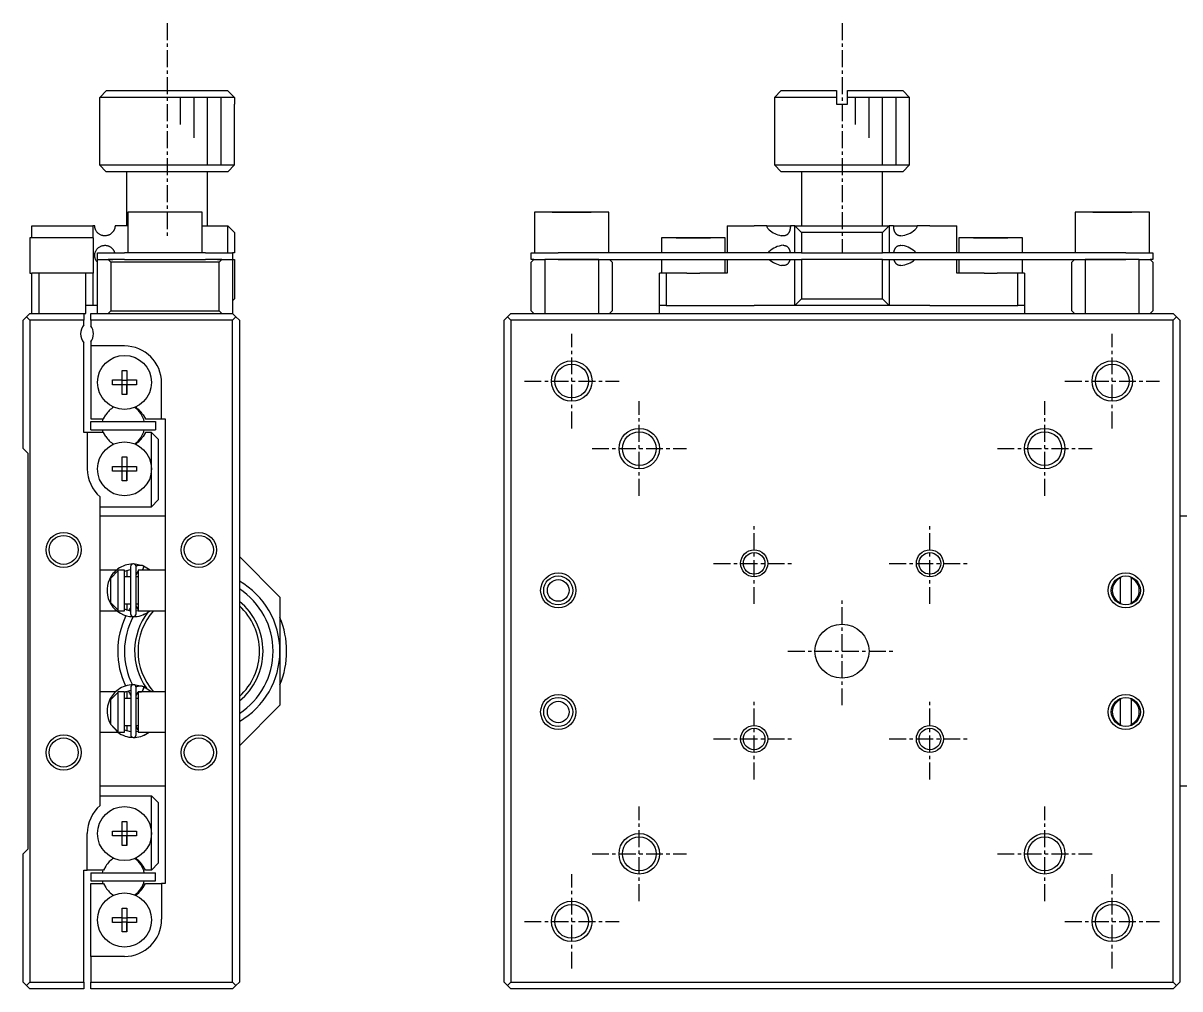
# Model space of a CAD drawing. Extents: x 10 to 366, y 10 to 236.
# Drawn here: x 62.2 to 147.8, y 116.8 to 188.2 of the extents above; entities that cross this region are included whole.
import ezdxf

# ---------------------------------------------------------------- set-up
doc = ezdxf.new("R2010")
doc.units = 0
doc.linetypes.add('CENTER', pattern=[2, 1.25, -0.25, 0.25, -0.25])
doc.layers.get('0').update_dxf_attribs({"linetype": 'CONTINUOUS'})
doc.layers.add('CENTER', color=1, linetype='CENTER')

msp = doc.modelspace()

# ---------------------------------------------------------------- linework, layer by layer
at = {"color": 7, "linetype": 'CONTINUOUS'}
for p, q in [((67.916026, 182.75), (68.417814, 183.25)), ((68.417814, 183.25), (77.382187, 183.25)), ((77.382187, 183.25), (77.883975, 182.75)), ((118.344926, 183.25), (117.844926, 182.75)), ((118.344926, 183.25), (122.444926, 183.25)), ((118.344926, 183.25), (122.444926, 183.25)), ((122.444926, 183.25), (122.444926, 182.75)), ((123.244926, 183.25), (127.344926, 183.25)), ((123.244926, 183.25), (127.344926, 183.25)), ((123.244926, 182.75), (123.244926, 183.25)), ((127.844926, 182.75), (127.344926, 183.25)), ((77.883975, 182.75), (67.916026, 182.75)), ((67.916026, 182.25), (67.916026, 182.75)), ((77.883975, 182.75), (77.883975, 182.25)), ((122.444926, 182.75), (117.844926, 182.75)), ((117.844926, 182.75), (117.844926, 177.75)), ((122.444926, 182.75), (122.444926, 182.25)), ((127.844926, 182.75), (123.244926, 182.75)), ((123.244926, 182.25), (123.244926, 182.75)), ((127.844926, 177.75), (127.844926, 182.75)), ((67.900001, 182.25), (67.916026, 182.25)), ((67.900001, 182.25), (67.900001, 177.75)), ((77.883975, 182.25), (77.900001, 182.25)), ((77.900001, 177.75), (77.900001, 182.25)), ((122.444926, 182.25), (123.244926, 182.25)), ((122.444926, 182.25), (123.244926, 182.25)), ((67.900001, 177.75), (77.900001, 177.75)), ((67.900001, 177.75), (68.400001, 177.25)), ((77.400001, 177.25), (68.400001, 177.25)), ((69.900001, 177.25), (69.900001, 173.25)), ((75.900001, 173.25), (75.900001, 177.25)), ((77.400001, 177.25), (77.900001, 177.75)), ((117.844926, 177.75), (127.844926, 177.75)), ((117.844926, 177.75), (118.344926, 177.25)), ((127.344926, 177.25), (118.344926, 177.25)), ((119.844926, 177.25), (119.844926, 173.25)), ((125.844926, 173.25), (125.844926, 177.25)), ((127.344926, 177.25), (127.844926, 177.75)), ((75.500001, 174.25), (70.000001, 174.25)), ((70.000001, 174.25), (70.000001, 171.25)), ((75.500001, 171.25), (75.500001, 174.25)), ((102.844926, 174.25), (100.094926, 174.25)), ((105.594926, 174.25), (100.094926, 174.25)), ((100.094926, 174.25), (100.094926, 171.25)), ((102.123238, 174.25), (101.40155, 174.25)), ((101.40155, 174.25), (102.123238, 174.25)), ((103.566614, 174.25), (102.123238, 174.25)), ((102.123238, 174.25), (103.566614, 174.25)), ((105.594926, 174.25), (102.844926, 174.25)), ((104.288302, 174.25), (103.566614, 174.25)), ((103.566614, 174.25), (104.288302, 174.25)), ((105.594926, 171.25), (105.594926, 174.25)), ((142.844926, 174.25), (140.094926, 174.25)), ((145.594926, 174.25), (140.094926, 174.25)), ((140.094926, 174.25), (140.094926, 171.25)), ((142.123238, 174.25), (141.40155, 174.25)), ((141.40155, 174.25), (142.123238, 174.25)), ((143.566614, 174.25), (142.123238, 174.25)), ((142.123238, 174.25), (143.566614, 174.25)), ((145.594926, 174.25), (142.844926, 174.25)), ((144.288302, 174.25), (143.566614, 174.25)), ((143.566614, 174.25), (144.288302, 174.25)), ((145.594926, 171.25), (145.594926, 174.25)), ((62.900001, 173.25), (67.4, 173.25)), ((62.900001, 172.35), (62.900001, 173.25)), ((67.4, 173.25), (67.4, 172.35)), ((67.55, 173.25), (67.4, 173.25)), ((67.550105, 173.237609), (67.55, 173.25)), ((67.550414, 173.225229), (67.550105, 173.237609)), ((67.550923, 173.212906), (67.550414, 173.225229)), ((67.551625, 173.200687), (67.550923, 173.212906)), ((67.552517, 173.188617), (67.551625, 173.200687)), ((67.55394, 173.173249), (67.552517, 173.188617)), ((67.555653, 173.158135), (67.55394, 173.173249)), ((67.557635, 173.143304), (67.555653, 173.158135)), ((67.559866, 173.128788), (67.557635, 173.143304)), ((67.562323, 173.114617), (67.559866, 173.128788)), ((67.564986, 173.100822), (67.562323, 173.114617)), ((67.571191, 173.072914), (67.564986, 173.100822)), ((67.578156, 173.046292), (67.571191, 173.072914)), ((67.585806, 173.020881), (67.578156, 173.046292)), ((67.594066, 172.996601), (67.585806, 173.020881)), ((67.602863, 172.973377), (67.594066, 172.996601)), ((67.612122, 172.95113), (67.602863, 172.973377)), ((67.631822, 172.909322), (67.612122, 172.95113)), ((67.653223, 172.870262), (67.631822, 172.909322)), ((68.974235, 172.921507), (68.961394, 172.896369)), ((68.98586, 172.946531), (68.974235, 172.921507)), ((68.996608, 172.972095), (68.98586, 172.946531)), ((69.006443, 172.998135), (68.996608, 172.972095)), ((69.015326, 173.024591), (69.006443, 172.998135)), ((69.023459, 173.052253), (69.015326, 173.024591)), ((69.030547, 173.08031), (69.023459, 173.052253)), ((69.036564, 173.108683), (69.030547, 173.08031)), ((69.041484, 173.137295), (69.036564, 173.108683)), ((69.045198, 173.165283), (69.041484, 173.137295)), ((69.047861, 173.193447), (69.045198, 173.165283)), ((69.049464, 173.221711), (69.047861, 173.193447)), ((69.05, 173.25), (69.049464, 173.221711)), ((70.000001, 173.25), (69.05, 173.25)), ((75.500001, 173.25), (77.4, 173.25)), ((77.4, 171.25), (77.4, 173.25)), ((77.9, 172.75), (77.4, 173.25)), ((114.344926, 173.25), (114.344926, 171.25)), ((114.344926, 173.25), (116.344926, 173.25)), ((117.281676, 173.25), (116.344926, 173.25)), ((117.281676, 173.25), (119.024012, 173.25)), ((117.304592, 173.143304), (117.281676, 173.25)), ((117.363299, 173.046292), (117.304592, 173.143304)), ((117.452957, 172.95113), (117.363299, 173.046292)), ((118.980191, 172.905911), (118.971885, 172.877976)), ((118.987793, 172.934627), (118.980191, 172.905911)), ((118.994679, 172.964037), (118.987793, 172.934627)), ((119.000838, 172.994054), (118.994679, 172.964037)), ((119.006256, 173.024591), (119.000838, 172.994054)), ((119.010949, 173.055699), (119.006256, 173.024591)), ((119.014928, 173.087362), (119.010949, 173.055699)), ((119.01819, 173.119465), (119.014928, 173.087362)), ((119.020732, 173.151894), (119.01819, 173.119465)), ((119.022552, 173.184536), (119.020732, 173.151894)), ((119.023646, 173.217276), (119.022552, 173.184536)), ((119.024012, 173.25), (119.023646, 173.217276)), ((119.344926, 173.25), (119.024012, 173.25)), ((119.344926, 171.25), (119.344926, 173.25)), ((119.844926, 172.75), (119.344926, 173.25)), ((119.344926, 173.25), (121.594926, 173.25)), ((121.594926, 173.25), (124.094926, 173.25)), ((124.094926, 173.25), (126.344926, 173.25)), ((126.344926, 173.25), (125.844926, 172.75)), ((126.344926, 173.25), (126.344926, 171.25)), ((126.66584, 173.25), (126.344926, 173.25)), ((126.66584, 173.25), (128.408176, 173.25)), ((126.666237, 173.215709), (126.66584, 173.25)), ((126.667427, 173.181464), (126.666237, 173.215709)), ((126.669407, 173.147397), (126.667427, 173.181464)), ((126.672176, 173.113642), (126.669407, 173.147397)), ((126.675431, 173.082899), (126.672176, 173.113642)), ((126.679378, 173.052436), (126.675431, 173.082899)), ((126.684007, 173.022342), (126.679378, 173.052436)), ((126.689311, 172.992707), (126.684007, 173.022342)), ((126.695284, 172.963621), (126.689311, 172.992707)), ((126.701917, 172.935172), (126.695284, 172.963621)), ((126.709202, 172.907451), (126.701917, 172.935172)), ((126.717133, 172.880548), (126.709202, 172.907451)), ((128.327618, 173.047867), (128.242748, 172.95619)), ((128.382354, 173.136628), (128.327618, 173.047867)), ((128.408176, 173.25), (128.382354, 173.136628)), ((129.344926, 173.25), (128.408176, 173.25)), ((129.344926, 173.25), (131.344926, 173.25)), ((131.344926, 171.25), (131.344926, 173.25)), ((62.750001, 172.35), (62.75, 169.75)), ((67.450001, 172.35), (62.750001, 172.35)), ((67.45, 169.75), (67.450001, 172.35)), ((67.6762, 172.83362), (67.653223, 172.870262)), ((67.707046, 172.790714), (67.6762, 172.83362)), ((67.740252, 172.750753), (67.707046, 172.790714)), ((67.775758, 172.713617), (67.740252, 172.750753)), ((67.813506, 172.679191), (67.775758, 172.713617)), ((67.852362, 172.648227), (67.813506, 172.679191)), ((67.893395, 172.619769), (67.852362, 172.648227)), ((67.936563, 172.593933), (67.893395, 172.619769)), ((67.981823, 172.570837), (67.936563, 172.593933)), ((68.031668, 172.549643), (67.981823, 172.570837)), ((68.083842, 172.531823), (68.031668, 172.549643)), ((68.138225, 172.517655), (68.083842, 172.531823)), ((68.179284, 172.509779), (68.138225, 172.517655)), ((68.221489, 172.504121), (68.179284, 172.509779)), ((68.264734, 172.50083), (68.221489, 172.504121)), ((68.308912, 172.500053), (68.264734, 172.50083)), ((68.353915, 172.501942), (68.308912, 172.500053)), ((68.399707, 172.506659), (68.353915, 172.501942)), ((68.446089, 172.514366), (68.399707, 172.506659)), ((68.480212, 172.521975), (68.446089, 172.514366)), ((68.514532, 172.531342), (68.480212, 172.521975)), ((68.548927, 172.542517), (68.514532, 172.531342)), ((68.583272, 172.555552), (68.548927, 172.542517)), ((68.615357, 172.569536), (68.583272, 172.555552)), ((68.647313, 172.585301), (68.615357, 172.569536)), ((68.678987, 172.602847), (68.647313, 172.585301)), ((68.710226, 172.622173), (68.678987, 172.602847)), ((68.740876, 172.643279), (68.710226, 172.622173)), ((68.770784, 172.666165), (68.740876, 172.643279)), ((68.797583, 172.688853), (68.770784, 172.666165)), ((68.823655, 172.713139), (68.797583, 172.688853)), ((68.848858, 172.73895), (68.823655, 172.713139)), ((68.873049, 172.766213), (68.848858, 172.73895)), ((68.896086, 172.794855), (68.873049, 172.766213)), ((68.917825, 172.824803), (68.896086, 172.794855)), ((68.933138, 172.847963), (68.917825, 172.824803)), ((68.947678, 172.871837), (68.933138, 172.847963)), ((68.961394, 172.896369), (68.947678, 172.871837)), ((77.9, 172.75), (77.9, 171.25)), ((111.844926, 172.35), (109.494926, 172.35)), ((114.194926, 172.35), (109.494926, 172.35)), ((109.494926, 172.35), (109.494926, 171.25)), ((111.209841, 172.35), (110.574755, 172.35)), ((110.574755, 172.35), (111.209841, 172.35)), ((112.480011, 172.35), (111.209841, 172.35)), ((111.209841, 172.35), (112.480011, 172.35)), ((114.194926, 172.35), (111.844926, 172.35)), ((113.115097, 172.35), (112.480011, 172.35)), ((112.480011, 172.35), (113.115097, 172.35)), ((114.194926, 171.25), (114.194926, 172.35)), ((118.487272, 172.5), (118.340157, 172.513205)), ((118.496054, 172.500053), (118.487272, 172.5)), ((118.532244, 172.501477), (118.496054, 172.500053)), ((118.567801, 172.504917), (118.532244, 172.501477)), ((118.602616, 172.510464), (118.567801, 172.504917)), ((118.636581, 172.51821), (118.602616, 172.510464)), ((118.669586, 172.528246), (118.636581, 172.51821)), ((118.701525, 172.540663), (118.669586, 172.528246)), ((118.732288, 172.555552), (118.701525, 172.540663)), ((118.756357, 172.569536), (118.732288, 172.555552)), ((118.779668, 172.585301), (118.756357, 172.569536)), ((118.802153, 172.602847), (118.779668, 172.585301)), ((118.823745, 172.622173), (118.802153, 172.602847)), ((118.844378, 172.643279), (118.823745, 172.622173)), ((118.863984, 172.666165), (118.844378, 172.643279)), ((118.881111, 172.688853), (118.863984, 172.666165)), ((118.897391, 172.713139), (118.881111, 172.688853)), ((118.912782, 172.73895), (118.897391, 172.713139)), ((118.927243, 172.766213), (118.912782, 172.73895)), ((118.940734, 172.794855), (118.927243, 172.766213)), ((118.953212, 172.824803), (118.940734, 172.794855)), ((118.962888, 172.850911), (118.953212, 172.824803)), ((118.971885, 172.877976), (118.962888, 172.850911)), ((119.844926, 172.75), (119.844926, 171.25)), ((125.844926, 172.75), (119.844926, 172.75)), ((125.844926, 171.25), (125.844926, 172.75)), ((126.727237, 172.850171), (126.717133, 172.880548)), ((126.73828, 172.820825), (126.727237, 172.850171)), ((126.750231, 172.792582), (126.73828, 172.820825)), ((126.763057, 172.765514), (126.750231, 172.792582)), ((126.776727, 172.739694), (126.763057, 172.765514)), ((126.791208, 172.715195), (126.776727, 172.739694)), ((126.806468, 172.692087), (126.791208, 172.715195)), ((126.822474, 172.670445), (126.806468, 172.692087)), ((126.841598, 172.647584), (126.822474, 172.670445)), ((126.861737, 172.626446), (126.841598, 172.647584)), ((126.882827, 172.607029), (126.861737, 172.626446)), ((126.904804, 172.589332), (126.882827, 172.607029)), ((126.927604, 172.57335), (126.904804, 172.589332)), ((126.951162, 172.559083), (126.927604, 172.57335)), ((126.975414, 172.546527), (126.951162, 172.559083)), ((127.01077, 172.531617), (126.975414, 172.546527)), ((127.047526, 172.519745), (127.01077, 172.531617)), ((127.085532, 172.510781), (127.047526, 172.519745)), ((127.124638, 172.504591), (127.085532, 172.510781)), ((127.164695, 172.501044), (127.124638, 172.504591)), ((127.202527, 172.5), (127.164695, 172.501044)), ((133.844926, 172.35), (131.494926, 172.35)), ((136.194926, 172.35), (131.494926, 172.35)), ((131.494926, 172.35), (131.494926, 171.25)), ((133.209841, 172.35), (132.574755, 172.35)), ((132.574755, 172.35), (133.209841, 172.35)), ((134.480011, 172.35), (133.209841, 172.35)), ((133.209841, 172.35), (134.480011, 172.35)), ((136.194926, 172.35), (133.844926, 172.35)), ((135.115097, 172.35), (134.480011, 172.35)), ((134.480011, 172.35), (135.115097, 172.35)), ((136.194926, 171.25), (136.194926, 172.35)), ((67.560726, 171.176384), (67.563739, 171.192897)), ((67.563739, 171.192897), (67.567039, 171.208956)), ((67.567039, 171.208956), (67.570597, 171.224556)), ((67.570597, 171.224556), (67.577894, 171.252702)), ((67.577894, 171.252702), (67.585937, 171.27952)), ((67.585937, 171.27952), (67.594661, 171.305102)), ((67.594661, 171.305102), (67.603999, 171.329544)), ((67.603999, 171.329544), (67.613886, 171.352937)), ((67.613886, 171.352937), (67.624256, 171.375377)), ((67.624256, 171.375377), (67.650803, 171.425782)), ((67.650803, 171.425782), (67.67997, 171.472476)), ((67.67997, 171.472476), (67.711662, 171.515704)), ((67.711662, 171.515704), (67.745782, 171.555712)), ((67.745782, 171.555712), (67.782235, 171.592745)), ((67.750001, 170.75), (67.750001, 171.25)), ((67.750001, 171.25), (69.750001, 171.25)), ((67.782235, 171.592745), (67.820924, 171.627049)), ((67.820924, 171.627049), (67.867207, 171.662534)), ((67.867207, 171.662534), (67.91646, 171.69452)), ((67.91646, 171.69452), (67.968618, 171.722819)), ((67.968618, 171.722819), (68.010688, 171.741954)), ((68.010688, 171.741954), (68.054504, 171.758687)), ((68.054504, 171.758687), (68.099989, 171.772841)), ((68.099989, 171.772841), (68.147071, 171.784243)), ((68.147071, 171.784243), (68.192421, 171.792236)), ((68.192421, 171.792236), (68.239228, 171.797515)), ((68.239228, 171.797515), (68.2873, 171.799872)), ((68.2873, 171.799872), (68.336448, 171.799101)), ((68.336448, 171.799101), (68.386481, 171.794994)), ((68.386481, 171.794994), (68.437207, 171.787343)), ((68.437207, 171.787343), (68.477221, 171.778759)), ((68.477221, 171.778759), (68.517494, 171.76777)), ((68.517494, 171.76777), (68.557839, 171.754286)), ((68.557839, 171.754286), (68.588852, 171.742142)), ((68.588852, 171.742142), (68.619779, 171.728405)), ((68.619779, 171.728405), (68.650497, 171.713059)), ((68.650497, 171.713059), (68.680887, 171.696085)), ((68.680887, 171.696085), (68.705119, 171.68117)), ((68.705119, 171.68117), (68.729051, 171.66515)), ((68.729051, 171.66515), (68.752605, 171.648035)), ((68.752605, 171.648035), (68.775703, 171.629834)), ((68.775703, 171.629834), (68.798911, 171.609985)), ((68.798911, 171.609985), (68.82154, 171.58897)), ((68.82154, 171.58897), (68.843496, 171.566825)), ((68.843496, 171.566825), (68.864685, 171.54359)), ((68.864685, 171.54359), (68.884546, 171.519895)), ((68.884546, 171.519895), (68.903583, 171.495173)), ((68.903583, 171.495173), (68.921712, 171.469487)), ((68.921712, 171.469487), (68.93885, 171.442902)), ((68.93885, 171.442902), (68.955509, 171.414419)), ((68.955509, 171.414419), (68.971011, 171.385011)), ((68.971011, 171.385011), (68.985277, 171.354777)), ((68.985277, 171.354777), (68.99823, 171.323817)), ((68.99823, 171.323817), (69.007256, 171.299576)), ((69.007256, 171.299576), (69.015469, 171.274953)), ((69.015469, 171.274953), (69.022842, 171.25)), ((75.75, 171.25), (69.750001, 171.25)), ((75.75, 171.25), (77.75, 171.25)), ((77.75, 171.25), (77.75, 170.75)), ((77.9, 171.25), (77.75, 171.25)), ((99.844926, 170.75), (99.844926, 171.25)), ((99.844926, 171.25), (101.844926, 171.25)), ((119.694926, 171.25), (101.844926, 171.25)), ((117.36061, 171.250031), (117.432241, 171.329544)), ((118.487198, 171.8), (118.522402, 171.799101)), ((118.522402, 171.799101), (118.568797, 171.794994)), ((118.568797, 171.794994), (118.613724, 171.787343)), ((118.613724, 171.787343), (118.64323, 171.780028)), ((118.64323, 171.780028), (118.672077, 171.770878)), ((118.672077, 171.770878), (118.700181, 171.759849)), ((118.700181, 171.759849), (118.727459, 171.746899)), ((118.727459, 171.746899), (118.753829, 171.731984)), ((118.753829, 171.731984), (118.779208, 171.71506)), ((118.779208, 171.71506), (118.803513, 171.696085)), ((118.803513, 171.696085), (118.822834, 171.67873)), ((118.822834, 171.67873), (118.841446, 171.65984)), ((118.841446, 171.65984), (118.859304, 171.639451)), ((118.859304, 171.639451), (118.876362, 171.617596)), ((118.876362, 171.617596), (118.892576, 171.594311)), ((118.892576, 171.594311), (118.9079, 171.569631)), ((118.9079, 171.569631), (118.92229, 171.54359)), ((118.92229, 171.54359), (118.934177, 171.519524)), ((118.934177, 171.519524), (118.94538, 171.494323)), ((118.94538, 171.494323), (118.955883, 171.468068)), ((118.955883, 171.468068), (118.965668, 171.44084)), ((118.965668, 171.44084), (118.974719, 171.41272)), ((118.974719, 171.41272), (118.983018, 171.383789)), ((118.983018, 171.383789), (118.990548, 171.354128)), ((118.990548, 171.354128), (118.997291, 171.323817)), ((118.997291, 171.323817), (119.002042, 171.299576)), ((119.002042, 171.299576), (119.00633, 171.274953)), ((119.00633, 171.274953), (119.010153, 171.25)), ((119.844926, 171.25), (119.694926, 171.25)), ((119.844926, 171.25), (125.844926, 171.25)), ((125.994926, 171.25), (125.844926, 171.25)), ((143.844926, 171.25), (125.994926, 171.25)), ((126.679699, 171.25), (126.684771, 171.282393)), ((126.684771, 171.282393), (126.690654, 171.314279)), ((126.690654, 171.314279), (126.697336, 171.345556)), ((126.697336, 171.345556), (126.704803, 171.376119)), ((126.704803, 171.376119), (126.713044, 171.405863)), ((126.713044, 171.405863), (126.722044, 171.434684)), ((126.722044, 171.434684), (126.731792, 171.462478)), ((126.731792, 171.462478), (126.742288, 171.489197)), ((126.742288, 171.489197), (126.753567, 171.514948)), ((126.753567, 171.514948), (126.765602, 171.539679)), ((126.765602, 171.539679), (126.778366, 171.563337)), ((126.778366, 171.563337), (126.791832, 171.585871)), ((126.791832, 171.585871), (126.805974, 171.607229)), ((126.805974, 171.607229), (126.820764, 171.62736)), ((126.820764, 171.62736), (126.839973, 171.650589)), ((126.839973, 171.650589), (126.860206, 171.672064)), ((126.860206, 171.672064), (126.881398, 171.691779)), ((126.881398, 171.691779), (126.903483, 171.709731)), ((126.903483, 171.709731), (126.926395, 171.725916)), ((126.926395, 171.725916), (126.950069, 171.74033)), ((126.950069, 171.74033), (126.980191, 171.755689)), ((126.980191, 171.755689), (127.011482, 171.76861)), ((127.011482, 171.76861), (127.043837, 171.779182)), ((127.043837, 171.779182), (127.077148, 171.787489)), ((127.077148, 171.787489), (127.111311, 171.79362)), ((127.111311, 171.79362), (127.146218, 171.79766)), ((127.146218, 171.79766), (127.181763, 171.799696)), ((127.181763, 171.799696), (127.202643, 171.8)), ((127.202643, 171.8), (127.334685, 171.789225)), ((143.844926, 171.25), (145.844926, 171.25)), ((145.844926, 171.25), (145.844926, 170.75)), ((67.550004, 171.052242), (67.550109, 171.0627)), ((67.550045, 171.041789), (67.550004, 171.052242)), ((67.55024, 171.031085), (67.550045, 171.041789)), ((67.550109, 171.0627), (67.550358, 171.073134)), ((67.550586, 171.020409), (67.55024, 171.031085)), ((67.550358, 171.073134), (67.55075, 171.083513)), ((67.55108, 171.009792), (67.550586, 171.020409)), ((67.55075, 171.083513), (67.551302, 171.094149)), ((67.551719, 170.999264), (67.55108, 171.009792)), ((67.551302, 171.094149), (67.551999, 171.104708)), ((67.552759, 170.985743), (67.551719, 170.999264)), ((67.551999, 171.104708), (67.552837, 171.115167)), ((67.554026, 170.972403), (67.552759, 170.985743)), ((67.552837, 171.115167), (67.55381, 171.125499)), ((67.55381, 171.125499), (67.555249, 171.138565)), ((67.555507, 170.959288), (67.554026, 170.972403)), ((67.555249, 171.138565), (67.55689, 171.151416)), ((67.557649, 170.943166), (67.555507, 170.959288)), ((67.55689, 171.151416), (67.55872, 171.16403)), ((67.56009, 170.927404), (67.557649, 170.943166)), ((67.55872, 171.16403), (67.560726, 171.176384)), ((67.562805, 170.912015), (67.56009, 170.927404)), ((67.565771, 170.897013), (67.562805, 170.912015)), ((67.568965, 170.88241), (67.565771, 170.897013)), ((67.572363, 170.868221), (67.568965, 170.88241)), ((67.58019, 170.839303), (67.572363, 170.868221)), ((67.588801, 170.811799), (67.58019, 170.839303)), ((67.598119, 170.785602), (67.588801, 170.811799)), ((67.608069, 170.760604), (67.598119, 170.785602)), ((67.618575, 170.736696), (67.608069, 170.760604)), ((67.641432, 170.691047), (67.618575, 170.736696)), ((67.666377, 170.648595), (67.641432, 170.691047)), ((67.693298, 170.609014), (67.666377, 170.648595)), ((67.722077, 170.571979), (67.693298, 170.609014)), ((67.749672, 170.540453), (67.722077, 170.571979)), ((67.75, 166.75), (67.75, 170.75)), ((67.75, 170.75), (68.55, 170.75)), ((68.75, 170.55), (68.55, 170.75)), ((68.55, 170.75), (68.878221, 170.75)), ((68.878221, 170.75), (68.55, 170.75)), ((68.75, 170.55), (68.75, 166.95)), ((76.75, 170.55), (68.75, 170.55)), ((69.750001, 170.75), (68.878221, 170.75)), ((69.750001, 170.75), (75.75, 170.75)), ((76.62178, 170.75), (75.75, 170.75)), ((76.62178, 170.75), (76.950001, 170.75)), ((76.950001, 170.75), (76.62178, 170.75)), ((76.950001, 170.75), (76.75, 170.55)), ((76.75, 166.95), (76.75, 170.55)), ((76.950001, 170.75), (77.75, 170.75)), ((77.75, 170.75), (77.75, 166.75)), ((77.75, 170.75), (77.9, 170.75)), ((77.9, 170.75), (77.9, 167.85)), ((100.044926, 170.75), (99.844926, 170.55)), ((100.044926, 170.75), (99.844926, 170.75)), ((99.844926, 166.95), (99.844926, 170.55)), ((100.044926, 170.75), (100.844926, 170.75)), ((100.844926, 170.75), (100.844926, 166.75)), ((101.844926, 170.75), (100.844926, 170.75)), ((101.844926, 170.75), (100.844926, 170.75)), ((104.844926, 170.75), (101.844926, 170.75)), ((101.844926, 170.75), (104.844926, 170.75)), ((104.844926, 166.75), (104.844926, 170.75)), ((104.844926, 170.75), (119.694926, 170.75)), ((105.844926, 170.55), (105.644926, 170.75)), ((105.844926, 170.55), (105.844926, 166.95)), ((109.494926, 170.75), (109.494926, 169.75)), ((114.194926, 169.75), (114.194926, 170.75)), ((114.344926, 170.75), (114.344926, 169.75)), ((118.708897, 170.343981), (118.681781, 170.332625)), ((118.735225, 170.357198), (118.708897, 170.343981)), ((118.760687, 170.372312), (118.735225, 170.357198)), ((118.785205, 170.389354), (118.760687, 170.372312)), ((118.808699, 170.40836), (118.785205, 170.389354)), ((118.829386, 170.427644), (118.808699, 170.40836)), ((118.849222, 170.448718), (118.829386, 170.427644)), ((118.868151, 170.471536), (118.849222, 170.448718)), ((118.886114, 170.496056), (118.868151, 170.471536)), ((118.903055, 170.522231), (118.886114, 170.496056)), ((118.918916, 170.55002), (118.903055, 170.522231)), ((118.931698, 170.575256), (118.918916, 170.55002)), ((118.943713, 170.601755), (118.931698, 170.575256)), ((118.95494, 170.629426), (118.943713, 170.601755)), ((118.965358, 170.658178), (118.95494, 170.629426)), ((118.974943, 170.687919), (118.965358, 170.658178)), ((118.983675, 170.718556), (118.974943, 170.687919)), ((118.991532, 170.75), (118.983675, 170.718556)), ((119.344926, 167.35), (119.344926, 170.75)), ((119.694926, 170.75), (119.844926, 170.75)), ((119.844926, 170.75), (119.844926, 167.85)), ((125.844926, 170.75), (119.844926, 170.75)), ((125.844926, 167.85), (125.844926, 170.75)), ((125.844926, 170.75), (125.994926, 170.75)), ((125.994926, 170.75), (140.844926, 170.75)), ((126.344926, 170.75), (126.344926, 167.35)), ((126.706387, 170.71772), (126.69832, 170.75)), ((126.715338, 170.686374), (126.706387, 170.71772)), ((126.725154, 170.656144), (126.715338, 170.686374)), ((126.735889, 170.626907), (126.725154, 170.656144)), ((126.747512, 170.598735), (126.735889, 170.626907)), ((126.759993, 170.571701), (126.747512, 170.598735)), ((126.773301, 170.545877), (126.759993, 170.571701)), ((126.787407, 170.521336), (126.773301, 170.545877)), ((126.802279, 170.498149), (126.787407, 170.521336)), ((126.817888, 170.476389), (126.802279, 170.498149)), ((126.836551, 170.453346), (126.817888, 170.476389)), ((126.856214, 170.431986), (126.836551, 170.453346)), ((126.876818, 170.412309), (126.856214, 170.431986)), ((126.898298, 170.394317), (126.876818, 170.412309)), ((126.920594, 170.37801), (126.898298, 170.394317)), ((126.943644, 170.363389), (126.920594, 170.37801)), ((126.967386, 170.350454), (126.943644, 170.363389)), ((126.997877, 170.336634), (126.967386, 170.350454)), ((127.029471, 170.325163), (126.997877, 170.336634)), ((131.344926, 169.75), (131.344926, 170.75)), ((131.494926, 170.75), (131.494926, 169.75)), ((136.194926, 169.75), (136.194926, 170.75)), ((140.044926, 170.75), (139.844926, 170.55)), ((139.844926, 166.95), (139.844926, 170.55)), ((140.844926, 170.75), (140.844926, 166.75)), ((143.844926, 170.75), (140.844926, 170.75)), ((140.844926, 170.75), (143.844926, 170.75)), ((144.844926, 170.75), (143.844926, 170.75)), ((144.844926, 170.75), (143.844926, 170.75)), ((144.844926, 166.75), (144.844926, 170.75)), ((144.844926, 170.75), (145.644926, 170.75)), ((145.844926, 170.55), (145.644926, 170.75)), ((145.844926, 170.75), (145.644926, 170.75)), ((145.844926, 170.55), (145.844926, 166.95)), ((62.75, 169.75), (62.900001, 169.75)), ((62.900001, 166.75), (62.900001, 169.75)), ((63.400001, 169.75), (62.900001, 169.75)), ((63.400001, 169.75), (63.400001, 166.75)), ((66.9, 169.75), (63.400001, 169.75)), ((66.9, 167.35), (66.9, 169.75)), ((67.4, 169.75), (66.9, 169.75)), ((67.4, 169.75), (67.45, 169.75)), ((67.4, 169.75), (67.4, 167.35)), ((109.344926, 167.35), (109.344926, 169.75)), ((109.844926, 169.75), (109.344926, 169.75)), ((109.844926, 169.75), (109.844926, 167.35)), ((111.362743, 169.75), (109.844926, 169.75)), ((111.362743, 169.75), (112.327109, 169.75)), ((114.344926, 169.75), (112.327109, 169.75)), ((118.487231, 170.3), (118.370263, 170.308584)), ((118.497122, 170.300102), (118.487231, 170.3)), ((118.53791, 170.301903), (118.497122, 170.300102)), ((118.577733, 170.306246), (118.53791, 170.301903)), ((118.616459, 170.313265), (118.577733, 170.306246)), ((118.653957, 170.323098), (118.616459, 170.313265)), ((118.681781, 170.332625), (118.653957, 170.323098)), ((127.062068, 170.315954), (127.029471, 170.325163)), ((127.095567, 170.308921), (127.062068, 170.315954)), ((127.129867, 170.303976), (127.095567, 170.308921)), ((127.164867, 170.301032), (127.129867, 170.303976)), ((127.200466, 170.300003), (127.164867, 170.301032)), ((127.202519, 170.3), (127.200466, 170.300003)), ((133.362743, 169.75), (131.344926, 169.75)), ((133.362743, 169.75), (134.327109, 169.75)), ((135.844926, 169.75), (134.327109, 169.75)), ((135.844926, 167.35), (135.844926, 169.75)), ((136.344926, 169.75), (135.844926, 169.75)), ((136.344926, 169.75), (136.344926, 167.35)), ((77.75, 167.7), (77.9, 167.85)), ((119.344926, 167.35), (119.844926, 167.85)), ((119.844926, 167.85), (125.844926, 167.85)), ((125.844926, 167.85), (126.344926, 167.35)), ((66.9, 166.75), (66.9, 167.35)), ((67.4, 167.35), (66.9, 167.35)), ((67.75, 167.35), (67.4, 167.35)), ((68.55, 166.75), (68.75, 166.95)), ((68.75, 166.95), (76.75, 166.95)), ((76.75, 166.95), (76.950001, 166.75)), ((99.844926, 166.95), (100.044926, 166.75)), ((105.644926, 166.75), (105.844926, 166.95)), ((109.844926, 167.35), (109.344926, 167.35)), ((109.344926, 166.75), (109.344926, 167.35)), ((109.844926, 167.35), (116.344926, 167.35)), ((119.344926, 167.35), (116.344926, 167.35)), ((126.344926, 167.35), (119.344926, 167.35)), ((129.344926, 167.35), (126.344926, 167.35)), ((129.344926, 167.35), (135.844926, 167.35)), ((136.344926, 167.35), (135.844926, 167.35)), ((136.344926, 167.35), (136.344926, 166.75)), ((139.844926, 166.95), (140.044926, 166.75)), ((145.644926, 166.75), (145.844926, 166.95)), ((62.5, 166.5), (62.25, 166.25)), ((62.25, 156.75), (62.25, 166.25)), ((62.5, 166.5), (62.75, 166.75)), ((62.75, 166.25), (62.5, 166.5)), ((62.75, 166.75), (66.75, 166.75)), ((62.75, 166.25), (62.75, 117.25)), ((66.75, 166.25), (62.75, 166.25)), ((66.75, 166.75), (66.75, 166.25)), ((66.75, 165.911438), (66.75, 166.25)), ((66.750001, 166.75), (66.9, 166.75)), ((67.25, 166.75), (77.75, 166.75)), ((67.25, 166.25), (67.25, 166.75)), ((77.75, 166.25), (67.25, 166.25)), ((67.25, 166.25), (67.25, 165.85)), ((77.75, 166.75), (78, 166.5)), ((78, 166.5), (77.75, 166.25)), ((77.75, 117.25), (77.75, 166.25)), ((78.25, 166.25), (78, 166.5)), ((78.25, 166.25), (78.25, 117.25)), ((98.094926, 166.5), (97.844926, 166.25)), ((97.844926, 117.25), (97.844926, 166.25)), ((98.344926, 166.75), (98.094926, 166.5)), ((98.344926, 166.25), (98.094926, 166.5)), ((98.344926, 166.75), (100.844926, 166.75)), ((147.344926, 166.25), (98.344926, 166.25)), ((98.344926, 166.25), (98.344926, 117.25)), ((100.844926, 166.75), (104.844926, 166.75)), ((100.844926, 166.75), (104.844926, 166.75)), ((104.844926, 166.75), (140.844926, 166.75)), ((140.844926, 166.75), (144.844926, 166.75)), ((140.844926, 166.75), (144.844926, 166.75)), ((144.844926, 166.75), (147.344926, 166.75)), ((147.594926, 166.5), (147.344926, 166.75)), ((147.594926, 166.5), (147.344926, 166.25)), ((147.344926, 117.25), (147.344926, 166.25)), ((147.844926, 166.25), (147.594926, 166.5)), ((147.844926, 166.25), (147.844926, 117.25)), ((66.75, 157.95), (66.75, 164.588562)), ((67.25, 164.65), (67.25, 164.35)), ((69.750001, 164.35), (67.25, 164.35)), ((67.25, 164.35), (67.25, 158.95)), ((68.863639, 161.83), (69.570001, 161.83)), ((68.863639, 161.47), (68.863639, 161.83)), ((69.570001, 162.536361), (69.930001, 162.536361)), ((69.570001, 161.83), (69.570001, 162.536361)), ((69.580373, 161.819628), (69.570001, 161.83)), ((69.580373, 161.480372), (69.580373, 161.819628)), ((69.580373, 161.819628), (69.919628, 161.819628)), ((69.919628, 161.819628), (69.930001, 161.83)), ((69.919628, 161.819628), (69.919628, 161.480372)), ((69.930001, 162.536361), (69.930001, 161.83)), ((69.930001, 162.536361), (69.930001, 161.83)), ((69.930001, 161.83), (70.636362, 161.83)), ((70.636362, 161.83), (70.636362, 161.47)), ((69.570001, 161.47), (68.863639, 161.47)), ((69.580373, 161.480372), (69.570001, 161.47)), ((69.570001, 160.763639), (69.570001, 161.47)), ((69.919628, 161.480372), (69.580373, 161.480372)), ((69.919628, 161.480372), (69.930001, 161.47)), ((69.930001, 161.47), (69.930001, 160.763639)), ((70.636362, 161.47), (69.930001, 161.47)), ((69.930001, 160.763639), (69.930001, 161.47)), ((72.500001, 158.95), (72.500001, 161.6)), ((69.930001, 160.763639), (69.570001, 160.763639)), ((68.205589, 158.95), (68.375185, 159.24375)), ((71.124816, 159.24375), (71.294412, 158.95)), ((67.25, 158.95), (68.205589, 158.95)), ((67.25, 158.75), (72.05, 158.75)), ((67.25, 158.15), (67.25, 158.75)), ((71.294412, 158.95), (72.500001, 158.95)), ((72.05, 158.75), (72.05, 158.15)), ((72.500001, 158.95), (72.750001, 158.95)), ((72.750001, 158.95), (72.750001, 156.75)), ((67, 157.95), (66.75, 157.95)), ((67, 157.95), (67, 155.25)), ((68.205589, 157.95), (67, 157.95)), ((67.25, 158.15), (72.05, 158.15)), ((68.375185, 157.65625), (68.205589, 157.95)), ((71.294412, 157.95), (71.124816, 157.65625)), ((71.750001, 157.95), (71.294412, 157.95)), ((71.750001, 155.25), (71.750001, 157.95)), ((71.750001, 157.95), (72.250001, 157.45)), ((62.25, 156.75), (62.600001, 156.4)), ((72.250001, 157.45), (72.250001, 152.95)), ((72.750001, 156.75), (72.750001, 124.55)), ((62.600001, 156.4), (62.600001, 127.1)), ((69.570001, 156.136361), (69.930001, 156.136361)), ((69.570001, 155.43), (69.570001, 156.136361)), ((69.930001, 156.136361), (69.930001, 155.43)), ((69.930001, 156.136361), (69.930001, 155.43)), ((68.863639, 155.43), (69.570001, 155.43)), ((68.863639, 155.07), (68.863639, 155.43)), ((69.570001, 155.07), (68.863639, 155.07)), ((69.580373, 155.419628), (69.570001, 155.43)), ((69.580373, 155.080372), (69.570001, 155.07)), ((69.570001, 154.363639), (69.570001, 155.07)), ((69.580373, 155.080372), (69.580373, 155.419628)), ((69.580373, 155.419628), (69.919628, 155.419628)), ((69.919628, 155.080372), (69.580373, 155.080372)), ((69.919628, 155.419628), (69.930001, 155.43)), ((69.919628, 155.419628), (69.919628, 155.080372)), ((69.919628, 155.080372), (69.930001, 155.07)), ((69.930001, 155.43), (70.636362, 155.43)), ((69.930001, 155.07), (69.930001, 154.363639)), ((70.636362, 155.07), (69.930001, 155.07)), ((69.930001, 154.363639), (69.930001, 155.07)), ((70.636362, 155.43), (70.636362, 155.07)), ((71.750001, 152.45), (71.750001, 155.25)), ((69.930001, 154.363639), (69.570001, 154.363639)), ((67.950001, 130.329062), (67.950001, 153.170938)), ((67.950001, 152.45), (71.750001, 152.45)), ((72.250001, 152.95), (71.750001, 152.45)), ((72.750001, 151.750002), (67.950001, 151.750002)), ((162.344926, 151.750002), (147.844926, 151.750002)), ((71.171029, 148.049002), (70.429486, 148.206727)), ((70.731396, 148.086251), (70.698102, 148.077113)), ((70.765096, 148.093715), (70.731396, 148.086251)), ((70.799121, 148.099485), (70.765096, 148.093715)), ((70.833386, 148.103548), (70.799121, 148.099485)), ((70.86781, 148.105894), (70.833386, 148.103548)), ((70.902306, 148.106517), (70.86781, 148.105894)), ((70.936791, 148.105416), (70.902306, 148.106517)), ((70.971181, 148.102592), (70.936791, 148.105416)), ((71.005392, 148.098053), (70.971181, 148.102592)), ((71.03934, 148.091809), (71.005392, 148.098053)), ((71.072941, 148.083875), (71.03934, 148.091809)), ((71.106113, 148.07427), (71.072941, 148.083875)), ((81.25, 145.75), (78.25, 148.75)), ((69.148376, 147.75), (67.95, 147.75)), ((68.75, 147.166515), (69.25, 147.695683)), ((69.149535, 147.75), (69.14937, 147.75)), ((69.25, 147.75), (69.25, 147.695683)), ((69.750001, 147.75), (69.25, 147.75)), ((69.25, 147.695683), (69.25, 144.804317)), ((69.74999, 147.664926), (70.202123, 147.796028)), ((69.750001, 144.75), (69.750001, 147.75)), ((70.202151, 147.25), (69.750001, 147.25)), ((69.95, 147.25), (69.95, 147.75)), ((70.202151, 148.008046), (70.202151, 144.508046)), ((70.601469, 148.039885), (70.599711, 148.039049)), ((70.633059, 148.053901), (70.601469, 148.039885)), ((70.602151, 144.508046), (70.602151, 148.008046)), ((70.602151, 147.406435), (70.749968, 147.666361)), ((70.750001, 147.25), (70.602151, 147.25)), ((70.665296, 148.066321), (70.633059, 148.053901)), ((70.698102, 148.077113), (70.665296, 148.066321)), ((70.750001, 147.75), (70.750001, 144.75)), ((72.75, 147.75), (70.750001, 147.75)), ((71.069601, 147.761824), (71.063276, 147.75)), ((71.076062, 147.774329), (71.069601, 147.761824)), ((71.177828, 148.046089), (71.073806, 147.749982)), ((71.082617, 147.787435), (71.076062, 147.774329)), ((71.089223, 147.801057), (71.082617, 147.787435)), ((71.095838, 147.815106), (71.089223, 147.801057)), ((71.102418, 147.829491), (71.095838, 147.815106)), ((71.108921, 147.844119), (71.102418, 147.829491)), ((71.138774, 148.063017), (71.106113, 148.07427)), ((71.115305, 147.858895), (71.108921, 147.844119)), ((71.121528, 147.873723), (71.115305, 147.858895)), ((71.127551, 147.888508), (71.121528, 147.873723)), ((71.133333, 147.903153), (71.127551, 147.888508)), ((71.138838, 147.917564), (71.133333, 147.903153)), ((71.169165, 148.050863), (71.138774, 148.063017)), ((71.144029, 147.931646), (71.138838, 147.917564)), ((71.148874, 147.94531), (71.144029, 147.931646)), ((71.153341, 147.958465), (71.148874, 147.94531)), ((71.1574, 147.971027), (71.153341, 147.958465)), ((71.161026, 147.982915), (71.1574, 147.971027)), ((71.164195, 147.994052), (71.161026, 147.982915)), ((71.166886, 148.004364), (71.164195, 147.994052)), ((71.169083, 148.013786), (71.166886, 148.004364)), ((71.167832, 148.051144), (71.169825, 148.050489)), ((71.6558, 147.750034), (71.168724, 148.050011)), ((71.17077, 148.022256), (71.169083, 148.013786)), ((71.169825, 148.050489), (71.171303, 148.048644)), ((71.171937, 148.029719), (71.17077, 148.022256)), ((71.171303, 148.048644), (71.172258, 148.045621)), ((71.172576, 148.036128), (71.171937, 148.029719)), ((71.172258, 148.045621), (71.172683, 148.04144)), ((71.172683, 148.04144), (71.172576, 148.036128)), ((143.444926, 147.248389), (143.444926, 147.166515)), ((144.244926, 147.166515), (144.244926, 147.248389)), ((144.244926, 147.24781), (144.244926, 145.25219)), ((68.75, 145.333485), (68.75, 147.166515)), ((143.444926, 145.333485), (143.444926, 147.166515)), ((144.244926, 147.166515), (144.244926, 145.333485)), ((81.25, 145.75), (81.25, 141.75)), ((67.95, 144.75), (69.167522, 144.75)), ((69.25, 144.804317), (68.75, 145.333485)), ((69.167984, 144.75), (69.16809, 144.75)), ((69.168618, 144.75), (69.168738, 144.75)), ((69.25, 144.804317), (69.25, 144.75)), ((69.25, 144.75), (69.750001, 144.75)), ((70.202149, 144.720366), (69.749932, 144.850898)), ((69.750001, 145.25), (70.202151, 145.25)), ((69.95, 144.774524), (69.95, 145.25)), ((70.602151, 145.25), (70.750001, 145.25)), ((70.749961, 144.849736), (70.602151, 145.109658)), ((70.75021, 144.746816), (70.602153, 144.720048)), ((70.750001, 144.75), (72.75, 144.75)), ((70.763235, 144.749892), (70.75021, 144.746816)), ((143.444926, 145.333485), (143.444926, 145.251611)), ((144.244926, 145.251611), (144.244926, 145.333485)), ((70.424128, 144.309274), (70.524916, 144.312913)), ((71.110207, 144.443134), (71.111344, 144.443503)), ((71.111344, 144.443503), (71.112366, 144.443837)), ((71.112366, 144.443837), (71.113651, 144.444259)), ((71.113651, 144.444259), (71.115322, 144.444812)), ((71.115322, 144.444812), (71.116934, 144.44535)), ((71.116934, 144.44535), (71.120148, 144.446435)), ((71.120148, 144.446435), (71.121962, 144.447056)), ((71.121962, 144.447056), (71.12553, 144.448293)), ((71.12553, 144.448293), (71.169165, 144.46523)), ((71.167832, 144.464949), (71.167525, 144.46568)), ((71.169165, 144.46523), (71.167832, 144.464949)), ((71.168923, 144.466166), (71.221853, 144.489769)), ((81.25, 141.75), (81.25, 137.75)), ((69.092815, 138.75), (67.95, 138.75)), ((68.75, 138.166515), (69.25, 138.695683)), ((69.093626, 138.75), (69.093452, 138.75)), ((69.094008, 138.75), (69.093903, 138.75)), ((69.25, 138.75), (69.25, 138.695683)), ((69.750001, 138.75), (69.25, 138.75)), ((69.25, 138.695683), (69.25, 135.804317)), ((69.749878, 138.7179), (70.212862, 138.85407)), ((69.750001, 135.75), (69.750001, 138.75)), ((69.95, 138.75), (69.823988, 138.75)), ((69.95, 138.25), (69.95, 138.75)), ((70.21289, 139.066089), (70.21289, 135.566089)), ((71.181769, 139.107045), (70.440225, 139.264769)), ((70.612208, 139.097927), (70.61045, 139.097091)), ((70.643798, 139.111944), (70.612208, 139.097927)), ((70.61289, 135.566089), (70.61289, 139.066089)), ((70.61289, 138.464478), (70.749955, 138.717785)), ((70.676035, 139.124363), (70.643798, 139.111944)), ((70.708841, 139.135155), (70.676035, 139.124363)), ((70.742135, 139.144294), (70.708841, 139.135155)), ((70.775835, 139.151757), (70.742135, 139.144294)), ((70.750001, 138.75), (70.750001, 135.75)), ((72.75, 138.75), (70.750001, 138.75)), ((70.80986, 139.157528), (70.775835, 139.151757)), ((70.844126, 139.161591), (70.80986, 139.157528)), ((70.817653, 138.75009), (70.99902, 138.750032)), ((70.878549, 139.163936), (70.844126, 139.161591)), ((70.913045, 139.16456), (70.878549, 139.163936)), ((70.94753, 139.163458), (70.913045, 139.16456)), ((70.98192, 139.160635), (70.94753, 139.163458)), ((71.016131, 139.156096), (70.98192, 139.160635)), ((71.050079, 139.149852), (71.016131, 139.156096)), ((71.040871, 138.755027), (71.036694, 138.75)), ((71.045419, 138.761098), (71.040871, 138.755027)), ((71.050309, 138.768175), (71.045419, 138.761098)), ((71.188567, 139.104132), (71.04872, 138.74998)), ((71.08368, 139.141918), (71.050079, 139.149852)), ((71.055512, 138.776214), (71.050309, 138.768175)), ((71.060996, 138.785166), (71.055512, 138.776214)), ((71.066727, 138.794976), (71.060996, 138.785166)), ((71.07267, 138.805585), (71.066727, 138.794976)), ((71.078789, 138.816926), (71.07267, 138.805585)), ((71.085045, 138.828931), (71.078789, 138.816926)), ((71.116853, 139.132313), (71.08368, 139.141918)), ((71.091401, 138.841525), (71.085045, 138.828931)), ((71.097818, 138.854632), (71.091401, 138.841525)), ((71.104256, 138.868171), (71.097818, 138.854632)), ((71.110675, 138.882058), (71.104256, 138.868171)), ((71.117037, 138.896209), (71.110675, 138.882058)), ((71.149513, 139.121059), (71.116853, 139.132313)), ((71.123302, 138.910537), (71.117037, 138.896209)), ((71.129431, 138.924954), (71.123302, 138.910537)), ((71.135388, 138.939371), (71.129431, 138.924954)), ((71.141136, 138.9537), (71.135388, 138.939371)), ((71.146638, 138.967853), (71.141136, 138.9537)), ((71.151863, 138.981743), (71.146638, 138.967853)), ((71.179904, 139.108905), (71.149513, 139.121059)), ((71.156777, 138.995285), (71.151863, 138.981743)), ((71.16135, 139.008395), (71.156777, 138.995285)), ((71.165554, 139.020994), (71.16135, 139.008395)), ((71.169364, 139.033004), (71.165554, 139.020994)), ((71.172756, 139.044351), (71.169364, 139.033004)), ((71.17571, 139.054966), (71.172756, 139.044351)), ((71.178206, 139.064783), (71.17571, 139.054966)), ((71.18023, 139.073743), (71.178206, 139.064783)), ((71.178571, 139.109187), (71.180517, 139.108565)), ((71.732592, 138.750051), (71.179464, 139.108054)), ((71.18177, 139.08179), (71.18023, 139.073743)), ((71.180517, 139.108565), (71.181976, 139.106816)), ((71.182816, 139.088874), (71.18177, 139.08179)), ((71.181976, 139.106816), (71.18294, 139.103952)), ((71.183361, 139.094953), (71.182816, 139.088874)), ((71.18294, 139.103952), (71.183402, 139.09999)), ((71.183402, 139.09999), (71.183361, 139.094953)), ((68.75, 136.333485), (68.75, 138.166515)), ((70.21289, 138.25), (69.750001, 138.25)), ((70.750001, 138.25), (70.61289, 138.25)), ((143.444926, 138.248389), (143.444926, 138.166515)), ((143.444926, 136.333485), (143.444926, 138.166515)), ((144.244926, 138.166515), (144.244926, 138.248389)), ((144.244926, 138.24781), (144.244926, 136.25219)), ((144.244926, 138.166515), (144.244926, 136.333485)), ((78.25, 134.75), (81.25, 137.75)), ((68.733889, 136.326556), (69.254005, 135.749493)), ((69.25, 135.804317), (68.75, 136.333485)), ((69.750001, 136.25), (70.21289, 136.25)), ((69.95, 135.836004), (69.95, 136.25)), ((70.61289, 136.25), (70.750001, 136.25)), ((70.749974, 135.914381), (70.61289, 136.1677)), ((143.444926, 136.333485), (143.444926, 136.251611)), ((144.244926, 136.251611), (144.244926, 136.333485)), ((67.95, 135.75), (69.25, 135.75)), ((69.25, 135.804317), (69.25, 135.75)), ((69.25, 135.75), (69.750001, 135.75)), ((70.212888, 135.778408), (69.749948, 135.913966)), ((70.434867, 135.367316), (70.535656, 135.370955)), ((70.75008, 135.802382), (70.612893, 135.77809)), ((70.750001, 135.75), (72.75, 135.75)), ((71.120946, 135.501177), (71.122083, 135.501546)), ((71.122083, 135.501546), (71.123105, 135.501879)), ((71.123105, 135.501879), (71.124391, 135.502301)), ((71.124391, 135.502301), (71.126061, 135.502854)), ((71.126061, 135.502854), (71.127673, 135.503392)), ((71.127673, 135.503392), (71.130887, 135.504478)), ((71.130887, 135.504478), (71.132701, 135.505098)), ((71.132701, 135.505098), (71.136269, 135.506335)), ((71.136269, 135.506335), (71.179904, 135.523273)), ((71.178571, 135.522991), (71.178264, 135.523723)), ((71.179904, 135.523273), (71.178571, 135.522991)), ((71.179662, 135.524209), (71.232592, 135.547811)), ((72.750001, 131.75), (67.950001, 131.75)), ((67.950001, 131.05), (71.750001, 131.05)), ((71.750001, 128.25), (71.750001, 131.05)), ((71.750001, 131.05), (72.250001, 130.55)), ((162.344926, 131.75), (147.844926, 131.75)), ((72.250001, 130.55), (72.250001, 126.05)), ((68.863639, 128.43), (69.570001, 128.43)), ((68.863639, 128.07), (68.863639, 128.43)), ((69.570001, 129.136361), (69.930001, 129.136361)), ((69.570001, 128.43), (69.570001, 129.136361)), ((69.580373, 128.419628), (69.570001, 128.43)), ((69.580373, 128.080372), (69.580373, 128.419628)), ((69.580373, 128.419628), (69.919628, 128.419628)), ((69.919628, 128.419628), (69.930001, 128.43)), ((69.919628, 128.419628), (69.919628, 128.080372)), ((69.930001, 129.136361), (69.930001, 128.43)), ((69.930001, 129.136361), (69.930001, 128.43)), ((69.930001, 128.43), (70.636362, 128.43)), ((70.636362, 128.43), (70.636362, 128.07)), ((67, 125.55), (67, 128.25)), ((69.570001, 128.07), (68.863639, 128.07)), ((69.580373, 128.080372), (69.570001, 128.07)), ((69.570001, 127.363639), (69.570001, 128.07)), ((69.919628, 128.080372), (69.580373, 128.080372)), ((69.919628, 128.080372), (69.930001, 128.07)), ((69.930001, 128.07), (69.930001, 127.363639)), ((70.636362, 128.07), (69.930001, 128.07)), ((69.930001, 127.363639), (69.930001, 128.07)), ((71.750001, 125.55), (71.750001, 128.25)), ((62.600001, 127.1), (62.25, 126.75)), ((62.25, 117.25), (62.25, 126.75)), ((69.930001, 127.363639), (69.570001, 127.363639)), ((68.375185, 125.84375), (68.205589, 125.55)), ((71.294412, 125.55), (71.124816, 125.84375)), ((72.250001, 126.05), (71.750001, 125.55)), ((66.75, 125.55), (67, 125.55)), ((66.75, 117.25), (66.75, 125.55)), ((68.205589, 125.55), (67, 125.55)), ((67.25, 125.35), (72.05, 125.35)), ((67.25, 125.35), (67.25, 124.75)), ((71.750001, 125.55), (71.294412, 125.55)), ((72.05, 124.75), (72.05, 125.35)), ((67.25, 124.75), (72.05, 124.75)), ((67.25, 124.55), (68.205589, 124.55)), ((67.25, 119.15), (67.25, 124.55)), ((68.205589, 124.55), (68.375185, 124.25625)), ((71.124816, 124.25625), (71.294412, 124.55)), ((71.294412, 124.55), (72.500001, 124.55)), ((72.750001, 124.55), (72.500001, 124.55)), ((72.500001, 124.55), (72.500001, 121.9)), ((69.570001, 122.736361), (69.930001, 122.736361)), ((69.570001, 122.03), (69.570001, 122.736361)), ((69.930001, 122.736361), (69.930001, 122.03)), ((69.930001, 122.736361), (69.930001, 122.03)), ((68.863639, 122.03), (69.570001, 122.03)), ((68.863639, 121.67), (68.863639, 122.03)), ((69.570001, 121.67), (68.863639, 121.67)), ((69.580373, 122.019628), (69.570001, 122.03)), ((69.580373, 121.680372), (69.570001, 121.67)), ((69.570001, 120.963639), (69.570001, 121.67)), ((69.580373, 121.680372), (69.580373, 122.019628)), ((69.580373, 122.019628), (69.919628, 122.019628)), ((69.919628, 121.680372), (69.580373, 121.680372)), ((69.919628, 122.019628), (69.930001, 122.03)), ((69.919628, 122.019628), (69.919628, 121.680372)), ((69.919628, 121.680372), (69.930001, 121.67)), ((69.930001, 122.03), (70.636362, 122.03)), ((69.930001, 121.67), (69.930001, 120.963639)), ((70.636362, 121.67), (69.930001, 121.67)), ((69.930001, 120.963639), (69.930001, 121.67)), ((70.636362, 122.03), (70.636362, 121.67)), ((69.930001, 120.963639), (69.570001, 120.963639)), ((67.25, 119.15), (67.25, 117.25)), ((69.750001, 119.15), (67.25, 119.15)), ((62.25, 117.25), (62.5, 117)), ((62.5, 117), (62.75, 117.25)), ((62.75, 116.75), (62.5, 117)), ((62.75, 117.25), (66.75, 117.25)), ((66.75, 116.75), (62.75, 116.75)), ((66.75, 117.25), (66.75, 116.75)), ((67.25, 117.25), (77.75, 117.25)), ((67.25, 116.75), (67.25, 117.25)), ((77.75, 116.75), (67.25, 116.75)), ((77.75, 117.25), (78, 117)), ((78, 117), (77.75, 116.75)), ((78.25, 117.25), (78, 117)), ((97.844926, 117.25), (98.094926, 117)), ((98.344926, 117.25), (98.094926, 117)), ((98.094926, 117), (98.344926, 116.75)), ((98.344926, 117.25), (147.344926, 117.25)), ((147.344926, 116.75), (98.344926, 116.75)), ((147.594926, 117), (147.344926, 117.25)), ((147.344926, 116.75), (147.594926, 117)), ((147.594926, 117), (147.844926, 117.25))]:
    msp.add_line(p, q, dxfattribs=at)
at = {"color": 3, "linetype": 'CONTINUOUS'}
for p, q in [((73.900001, 180.75), (73.900001, 182.75)), ((74.900001, 179.75), (74.900001, 182.75)), ((75.900001, 177.75), (75.900001, 182.75)), ((76.900001, 177.75), (76.900001, 182.75)), ((123.844926, 180.75), (123.844926, 182.75)), ((124.844926, 179.75), (124.844926, 182.75)), ((125.844926, 177.75), (125.844926, 182.75)), ((126.844926, 177.75), (126.844926, 182.75))]:
    msp.add_line(p, q, dxfattribs=at)
at = {"color": 7, "linetype": 'CONTINUOUS'}
for centre, radius in [((69.750001, 161.65), 2), ((102.844926, 161.75), 1.25), ((142.844926, 161.75), 1.25), ((107.844926, 156.75), 1.25), ((137.844926, 156.75), 1.25), ((69.750001, 155.25), 2), ((65.25, 149.25), 1.075), ((75.25, 149.25), 1.075), ((116.344926, 148.25), 0.8), ((129.344926, 148.25), 0.8), ((101.844926, 146.25), 1.075), ((143.844926, 146.25), 1.075), ((101.844926, 146.25), 0.8), ((122.844926, 141.75), 2), ((101.844926, 137.25), 1.075), ((101.844926, 137.25), 0.8), ((143.844926, 137.25), 1.075), ((65.25, 134.25), 1.075), ((75.25, 134.25), 1.075), ((116.344926, 135.25), 0.8), ((129.344926, 135.25), 0.8), ((69.750001, 128.25), 2), ((107.844926, 126.75), 1.25), ((137.844926, 126.75), 1.25), ((69.750001, 121.85), 2), ((102.844926, 121.75), 1.25), ((142.844926, 121.75), 1.25)]:
    msp.add_circle(centre, radius, dxfattribs=at)
at = {"color": 3, "linetype": 'CONTINUOUS'}
for centre, radius in [((102.844926, 161.75), 1.5), ((142.844926, 161.75), 1.5), ((107.844926, 156.75), 1.5), ((137.844926, 156.75), 1.5), ((65.25, 149.25), 1.3), ((75.25, 149.25), 1.3), ((116.344926, 148.25), 1), ((129.344926, 148.25), 1), ((101.844926, 146.25), 1.3), ((143.844926, 146.25), 1.3), ((101.844926, 137.25), 1.3), ((143.844926, 137.25), 1.3), ((116.344926, 135.25), 1), ((129.344926, 135.25), 1), ((65.25, 134.25), 1.3), ((75.25, 134.25), 1.3), ((107.844926, 126.75), 1.5), ((137.844926, 126.75), 1.5), ((102.844926, 121.75), 1.5), ((142.844926, 121.75), 1.5)]:
    msp.add_circle(centre, radius, dxfattribs=at)
at = {"color": 7, "linetype": 'CONTINUOUS'}
for centre, radius, start, end in [((118.744558, 174.450148), 1.978709, 229.25077852, 258.20700869), ((127.011314, 174.350082), 1.859937, 275.90079989, 311.4590073), ((118.677206, 169.95587), 1.853893, 95.88266192, 132.18611397), ((126.977606, 169.943711), 1.879742, 44.02564064, 79.04943393), ((118.747711, 172.263188), 1.990715, 229.47983532, 259.07029629), ((127.020108, 172.129747), 1.838817, 275.693117, 311.386932), ((67.5, 165.25), 1, 138.590378, 221.409622), ((66.450001, 165.25), 1, 323.130102, 36.869898), ((69.750001, 161.6), 2.75, 0, 90), ((69.750001, 158.45), 1.5875, 135, 150), ((69.865001, 158.33519), 1.75, 121.886504, 135.004406), ((69.650001, 158.449999), 1.5875, 10.89309, 57.84066), ((69.635001, 158.33519), 1.75, 44.995594, 58.113496), ((69.750001, 158.45), 1.5875, 30, 45), ((69.650001, 158.449999), 1.5875, 161.641525, 169.10691), ((69.650001, 158.449999), 1.5875, 190.893016, 198.358399), ((69.750001, 158.45), 1.5875, 210, 225), ((69.650001, 158.449999), 1.5875, 302.159423, 349.106984), ((69.750001, 158.45), 1.5875, 315, 330), ((69.865, 158.56481), 1.75, 224.995594, 238.113496), ((69.635001, 158.56481), 1.75, 301.886504, 315.004406), ((69.750001, 155.25), 2.75, 180, 229.114807), ((70.404295, 146.250979), 1.956028, 90.75804249, 125.76482129), ((70.402151, 148.008046), 0.2, 0, 180), ((70.41192, 146.250024), 1.961268, 125.92925448, 155.29610648), ((70.402077, 146.258146), 1.948934, 155.39210774, 269.18266302), ((75.250001, 141.75), 6, 300, 60), ((143.844926, 146.25), 1, 113.578178, 246.421822), ((143.844926, 146.25), 1, 293.578178, 66.421822), ((75.250001, 141.75), 5.5, 303.055731, 56.944269), ((75.250001, 141.75), 6, 147.278529, 150.023444), ((70.399313, 146.265195), 1.956318, 273.6811247, 309.22613308), ((75.250001, 141.75), 5.5, 144.903199, 145.443769), ((75.250001, 141.75), 4.5, 138.189685, 221.810315), ((75.250001, 141.75), 4.75, 309.166711, 50.833289), ((75.250001, 141.75), 4.5, 0, 48.189685), ((75.250001, 141.75), 6, 153.931659, 205.414319), ((75.250001, 141.75), 5.5, 152.270929, 206.972936), ((70.402151, 144.508046), 0.2, 180, 0), ((75.250001, 141.75), 4.75, 142.619512, 215.187468), ((75.250001, 141.75), 6.499999, 337.380156, 22.619844), ((75.250001, 141.75), 4.5, 311.810315, 0), ((70.422658, 137.308066), 1.961267, 125.92921791, 155.29606991), ((70.415036, 137.309022), 1.956028, 90.75808874, 125.76486754), ((75.250001, 141.75), 6, 209.287803, 213.198306), ((70.41289, 139.066089), 0.2, 0, 180), ((75.250001, 141.75), 5.5, 214.052994, 215.096801), ((70.412964, 137.316245), 1.949045, 155.39539755, 210.51616178), ((143.844926, 137.25), 1, 113.578178, 246.421822), ((143.844926, 137.25), 1, 293.578178, 66.421822), ((70.413511, 137.316987), 1.949742, 233.508947, 269.162609), ((70.41289, 135.566089), 0.2, 180, 0), ((70.409588, 137.325323), 1.95843, 273.69078893, 306.43932679), ((69.750001, 128.25), 2.75, 130.885193, 180), ((69.750001, 125.05), 1.5875, 135, 150), ((69.865, 124.93519), 1.75, 121.886504, 135.004406), ((69.650001, 125.050001), 1.5875, 10.893016, 57.840577), ((69.635001, 124.93519), 1.75, 44.995594, 58.113496), ((69.750001, 125.05), 1.5875, 30, 45), ((69.650001, 125.050001), 1.5875, 161.641601, 169.106984), ((69.650001, 125.050001), 1.5875, 190.89309, 198.358475), ((69.750001, 125.05), 1.5875, 210, 225), ((69.650001, 125.050001), 1.5875, 302.15934, 349.10691), ((69.750001, 125.05), 1.5875, 315, 330), ((69.865001, 125.16481), 1.75, 224.995594, 238.113496), ((69.635001, 125.16481), 1.75, 301.886504, 315.004406), ((69.750001, 121.9), 2.75, 270, 0)]:
    msp.add_arc(centre, radius, start, end, dxfattribs=at)
at = {"color": 3, "linetype": 'CONTINUOUS'}
for radius, start, end in [(4.5, 138.189685, 221.810315), (4.75, 309.166711, 50.833289), (4.5, 0, 48.189685), (4.75, 142.619204, 215.19089), (4.5, 311.810315, 0)]:
    msp.add_arc((75.250001, 141.75), radius, start, end, dxfattribs=at)
at = {"layer": 'CENTER', "color": 1, "linetype": 'CENTER'}
for p, q in [((72.900001, 188.25), (72.900001, 172.25)), ((122.844926, 188.25), (122.844926, 171.25)), ((102.844926, 158.25), (102.844926, 165.25)), ((142.844926, 158.25), (142.844926, 165.25)), ((99.344926, 161.75), (106.344926, 161.75)), ((139.344926, 161.75), (146.344926, 161.75)), ((107.844926, 153.25), (107.844926, 160.25)), ((137.844926, 153.25), (137.844926, 160.25)), ((104.344926, 156.75), (111.344926, 156.75)), ((134.344926, 156.75), (141.344926, 156.75)), ((116.344926, 145.25), (116.344926, 151.25)), ((129.344926, 145.25), (129.344926, 151.25)), ((113.344926, 148.25), (119.344926, 148.25)), ((126.344926, 148.25), (132.344926, 148.25)), ((122.844926, 137.75), (122.844926, 145.75)), ((118.844926, 141.75), (126.844926, 141.75)), ((116.344926, 132.25), (116.344926, 138.25)), ((129.344926, 132.25), (129.344926, 138.25)), ((113.344926, 135.25), (119.344926, 135.25)), ((126.344926, 135.25), (132.344926, 135.25)), ((107.844926, 123.25), (107.844926, 130.25)), ((137.844926, 123.25), (137.844926, 130.25)), ((104.344926, 126.75), (111.344926, 126.75)), ((134.344926, 126.75), (141.344926, 126.75)), ((102.844926, 118.25), (102.844926, 125.25)), ((142.844926, 118.25), (142.844926, 125.25)), ((99.344926, 121.75), (106.344926, 121.75)), ((139.344926, 121.75), (146.344926, 121.75))]:
    msp.add_line(p, q, dxfattribs=at)

doc.saveas('drawing.dxf')
